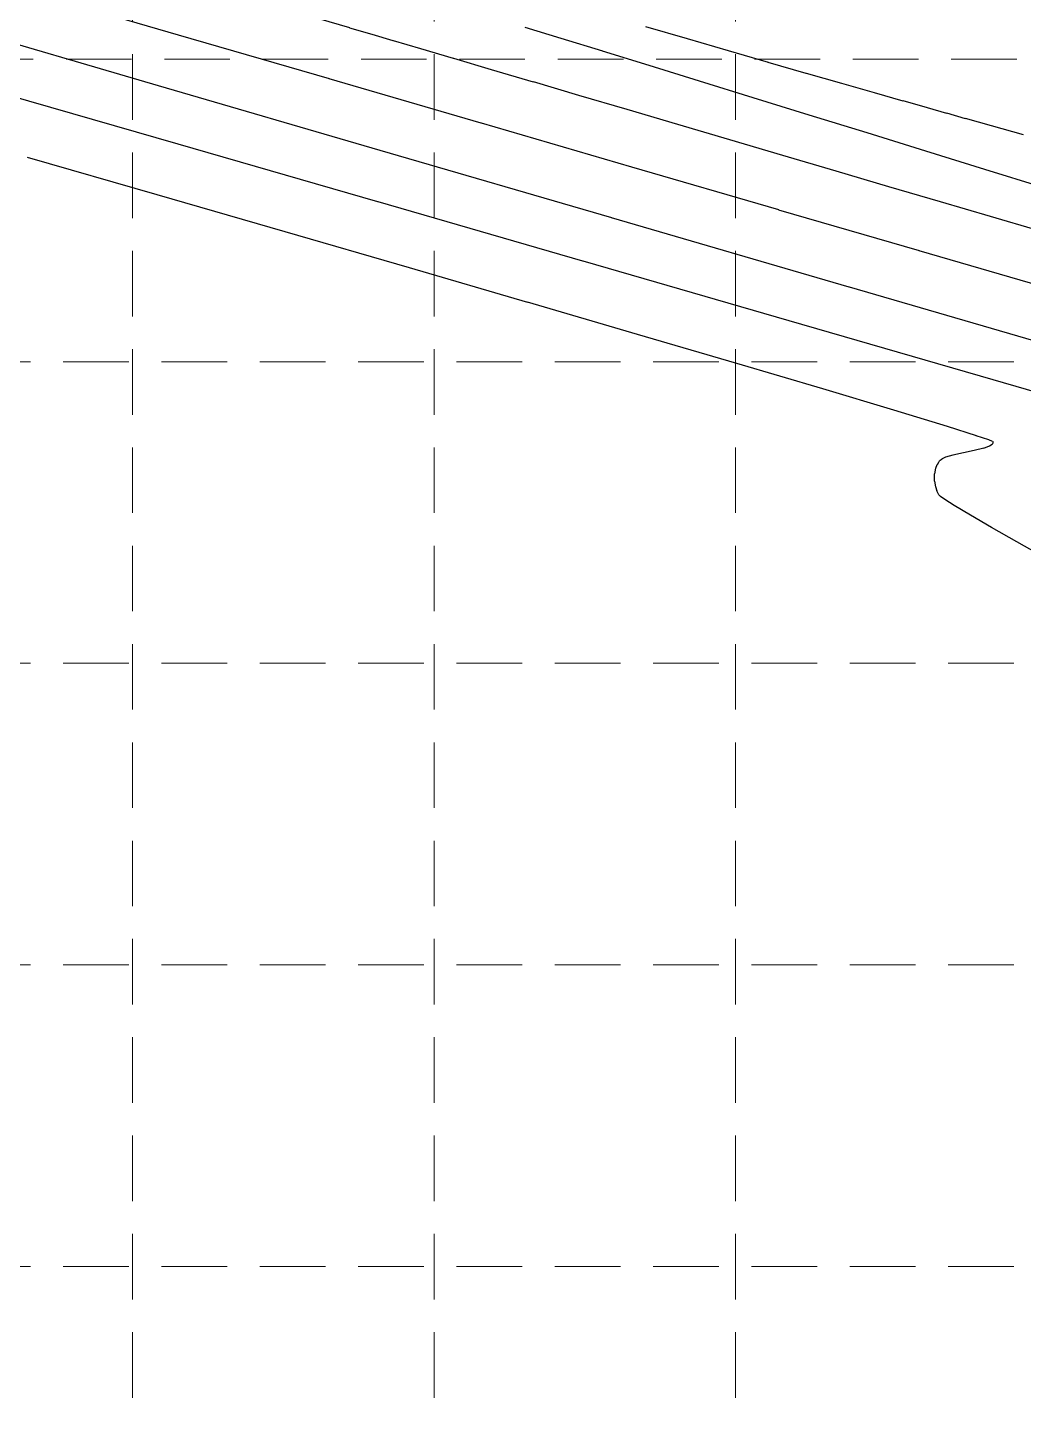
# Model space of a CAD drawing. Header units: inches. Extents: x 6967 to 7890, y 13663 to 15138.
# Drawn here: x 7558.6 to 7634.6, y 13884.1 to 13988.9 of the extents above; entities that cross this region are included whole.
import ezdxf

# ---------------------------------------------------------------- set-up
doc = ezdxf.new("R2010")
doc.units = ezdxf.units.IN
doc.header["$MEASUREMENT"] = 0
doc.linetypes.add('HIDDEN', pattern=[0.375, 0.25, -0.125])
doc.layers.add('EC', color=35, linetype='Continuous')
doc.layers.add('GRID', color=254, linetype='HIDDEN')

msp = doc.modelspace()

# ---------------------------------------------------------------- linework, layer by layer
at = {"layer": 'EC', "color": 35, "extrusion": (-0.27994, -0.960018, 0), "elevation": -15548.21}
msp.add_lwpolyline([(3351.61, 668), (3339.92, 668)], dxfattribs=at)
at = {"layer": 'EC', "color": 35}
for points, elevation in [([(7583.23, 13988.85), (7580.86, 13989.54)], 667), ([(7581.67, 13984.96), (7570.17, 13988.31)], 668), ([(7599.35, 13988.05), (7596.61, 13988.89)], 666), ([(7602.52, 13987.07), (7599.35, 13988.05)], 666), ([(7594.03, 13985.67), (7591.15, 13986.52)], 667), ([(7620.76, 13984.61), (7618.05, 13985.39)], 665), ([(7613.98, 13983.53), (7609.89, 13984.79)], 666), ([(7622.68, 13980.84), (7618.26, 13982.21)], 666), ([(7630.19, 13981.93), (7628.76, 13982.34)], 665), ([(7604.75, 13978.23), (7593.26, 13981.58)], 668), ([(7627.16, 13979.45), (7622.68, 13980.84)], 666), ([(7634.61, 13980.71), (7632.16, 13981.39)], 665), ([(7616.26, 13979.13), (7612.22, 13980.32)], 667), ([(7620.32, 13977.93), (7616.26, 13979.13)], 667), ([(7624.35, 13976.74), (7620.32, 13977.93)], 667), ([(7628.29, 13975.58), (7624.35, 13976.74)], 667), ([(7578.31, 13973.29), (7568.54, 13976.12)], 671), ([(7601.01, 13971.07), (7585.39, 13975.58)], 670), ([(7632.1, 13974.46), (7628.29, 13975.58)], 667), ([(7635.72, 13973.39), (7632.1, 13974.46)], 667), ([(7587.79, 13970.54), (7578.31, 13973.29)], 671), ([(7596.8, 13967.92), (7587.79, 13970.54)], 671), ([(7632.29, 13962.02), (7616.74, 13966.52)], 670), ([(7619.31, 13961.31), (7612.74, 13963.25)], 671), ([(7647.38, 13957.63), (7632.29, 13962.02)], 670), ([(7624.73, 13959.69), (7619.31, 13961.31)], 671), ([(7630.85, 13956.63), (7631.58, 13956.81)], 671), ([(7632.3, 13957.27), (7632.26, 13957.3)], 671), ([(7632.29, 13957.21), (7632.3, 13957.27)], 671), ([(7630.03, 13956.47), (7630.85, 13956.63)], 671), ([(7627.84, 13954.84), (7627.93, 13955.26)], 671), ([(7628.09, 13953.33), (7628.01, 13953.53)], 671), ([(7628.17, 13953.2), (7628.15, 13953.24)], 671), ([(7628.61, 13952.88), (7628.29, 13953.11)], 671), ([(7630.56, 13951.69), (7629.31, 13952.43)], 671), ([(7632.18, 13950.75), (7630.56, 13951.69)], 671), ([(7636.25, 13948.43), (7634.09, 13949.65)], 671)]:
    msp.add_lwpolyline(points, dxfattribs=dict(at, elevation=elevation))
at = {"layer": 'EC', "color": 35, "extrusion": (-0.280119, -0.959965, 0), "elevation": -15544.7}
msp.add_lwpolyline([(3348.33, 669), (3331.86, 669)], dxfattribs=at)
at = {"layer": 'EC', "color": 35, "extrusion": (0.280921, 0.959731, 0), "elevation": 15555.82}
msp.add_lwpolyline([(-3349.88, 667), (-3348.1, 667)], dxfattribs=at)
at = {"layer": 'EC', "color": 35, "extrusion": (-0.281738, -0.959491, 0), "elevation": -15558.66}
msp.add_lwpolyline([(3338.31, 667), (3336.63, 667)], dxfattribs=at)
at = {"layer": 'EC', "color": 35, "extrusion": (-0.282289, -0.959329, 0), "elevation": -15567.05}
msp.add_lwpolyline([(3350.85, 665), (3347.55, 665)], dxfattribs=at)
at = {"layer": 'EC', "color": 35, "extrusion": (-0.281956, -0.959427, 0), "elevation": -15559.42}
msp.add_lwpolyline([(3336.96, 667), (3334.78, 667)], dxfattribs=at)
at = {"layer": 'EC', "color": 35, "extrusion": (-0.282098, -0.959386, 0), "elevation": -15559.91}
msp.add_lwpolyline([(3337.27, 667), (3334.66, 667)], dxfattribs=at)
at = {"layer": 'EC', "color": 35, "extrusion": (-0.294904, -0.955527, 0), "elevation": -15607.04}
msp.add_lwpolyline([(3143.26, 666), (3139.56, 666)], dxfattribs=at)
at = {"layer": 'EC', "color": 35, "extrusion": (-0.280267, -0.959922, 0), "elevation": -15559.96}
msp.add_lwpolyline([(3386.91, 665), (3383.65, 665)], dxfattribs=at)
at = {"layer": 'EC', "color": 35, "extrusion": (-0.278556, -0.96042, 0), "elevation": -15553.9}
msp.add_lwpolyline([(3417.8, 665), (3414.63, 665)], dxfattribs=at)
at = {"layer": 'EC', "color": 35, "extrusion": (-0.277098, -0.960842, 0), "elevation": -15548.69}
msp.add_lwpolyline([(3444.41, 665), (3441.39, 665)], dxfattribs=at)
at = {"layer": 'EC', "color": 35, "extrusion": (-0.282293, -0.959328, 0), "elevation": -15560.59}
msp.add_lwpolyline([(3340.45, 667), (3337.12, 667)], dxfattribs=at)
at = {"layer": 'EC', "color": 35, "extrusion": (-0.295201, -0.955435, 0), "elevation": -15608.01}
msp.add_lwpolyline([(3142.43, 666), (3138.41, 666)], dxfattribs=at)
at = {"layer": 'EC', "color": 35, "extrusion": (-0.277011, -0.960867, 0), "elevation": -15529.91}
msp.add_lwpolyline([(3401.28, 670), (3386.09, 670)], dxfattribs=at)
at = {"layer": 'EC', "color": 35, "extrusion": (-0.280064, -0.959981, 0), "elevation": -15544.51}
msp.add_lwpolyline([(3366.81, 669), (3349.21, 669)], dxfattribs=at)
at = {"layer": 'EC', "color": 35, "extrusion": (-0.279841, -0.960046, 0), "elevation": -15547.87}
msp.add_lwpolyline([(3377.26, 668), (3365.18, 668)], dxfattribs=at)
at = {"layer": 'EC', "color": 35, "extrusion": (-0.282372, -0.959305, 0), "elevation": -15560.87}
msp.add_lwpolyline([(3342.78, 667), (3339.17, 667)], dxfattribs=at)
at = {"layer": 'EC', "color": 35, "extrusion": (-0.274798, -0.961502, 0), "elevation": -15540.4}
msp.add_lwpolyline([(3487.02, 665), (3484.44, 665)], dxfattribs=at)
at = {"layer": 'EC', "color": 35, "extrusion": (-0.282447, -0.959283, 0), "elevation": -15561.13}
msp.add_lwpolyline([(3345.41, 667), (3341.56, 667)], dxfattribs=at)
at = {"layer": 'EC', "color": 35, "extrusion": (-0.295463, -0.955354, 0), "elevation": -15608.87}
msp.add_lwpolyline([(3146.92, 666), (3142.44, 666)], dxfattribs=at)
at = {"layer": 'EC', "color": 35, "extrusion": (-0.273919, -0.961753, 0), "elevation": -15537.21}
msp.add_lwpolyline([(3503.5, 665), (3501.22, 665)], dxfattribs=at)
at = {"layer": 'EC', "color": 35, "extrusion": (-0.27323, -0.961949, 0), "elevation": -15534.7}
msp.add_lwpolyline([(3516.55, 665), (3514.62, 665)], dxfattribs=at)
at = {"layer": 'EC', "color": 35, "extrusion": (-0.282522, -0.959261, 0), "elevation": -15561.39}
msp.add_lwpolyline([(3348.21, 667), (3344.19, 667)], dxfattribs=at)
at = {"layer": 'EC', "color": 35, "extrusion": (-0.272793, -0.962073, 0), "elevation": -15533.1}
msp.add_lwpolyline([(3525.14, 665), (3523.61, 665)], dxfattribs=at)
at = {"layer": 'EC', "color": 35, "extrusion": (-0.267989, -0.963422, 0), "elevation": -15515.31}
msp.add_lwpolyline([(3606.13, 665), (3604.09, 665)], dxfattribs=at)
at = {"layer": 'EC', "color": 35, "extrusion": (-0.2826, -0.959238, 0), "elevation": -15561.66}
msp.add_lwpolyline([(3351.09, 667), (3346.95, 667)], dxfattribs=at)
at = {"layer": 'EC', "color": 35, "extrusion": (0.277221, 0.960806, 0), "elevation": 15530.66}
msp.add_lwpolyline([(-3413.75, 670), (-3397.88, 670)], dxfattribs=at)
at = {"layer": 'EC', "color": 35, "extrusion": (0.27779, 0.960642, 0), "elevation": 15528.51}
msp.add_lwpolyline([(-3388.23, 671), (-3377.93, 671)], dxfattribs=at)
at = {"layer": 'EC', "color": 35, "extrusion": (-0.280023, -0.959993, 0), "elevation": -15544.36}
msp.add_lwpolyline([(3385.88, 669), (3367.48, 669)], dxfattribs=at)
at = {"layer": 'EC', "color": 35, "extrusion": (-0.295278, -0.955411, 0), "elevation": -15608.26}
msp.add_lwpolyline([(3163.97, 666), (3159.25, 666)], dxfattribs=at)
at = {"layer": 'EC', "color": 35, "extrusion": (-0.279784, -0.960063, 0), "elevation": -15547.67}
msp.add_lwpolyline([(3401.82, 668), (3390.15, 668)], dxfattribs=at)
at = {"layer": 'EC', "color": 35, "extrusion": (-0.295074, -0.955474, 0), "elevation": -15607.59}
msp.add_lwpolyline([(3171.96, 666), (3167.29, 666)], dxfattribs=at)
at = {"layer": 'EC', "color": 35, "extrusion": (-0.279768, -0.960068, 0), "elevation": -15547.61}
msp.add_lwpolyline([(3413.25, 668), (3402.09, 668)], dxfattribs=at)
at = {"layer": 'EC', "color": 35, "extrusion": (-0.27999, -0.960003, 0), "elevation": -15544.25}
msp.add_lwpolyline([(3405.28, 669), (3386.41, 669)], dxfattribs=at)
at = {"layer": 'EC', "color": 35, "extrusion": (-0.279759, -0.96007, 0), "elevation": -15547.58}
msp.add_lwpolyline([(3423.85, 668), (3413.38, 668)], dxfattribs=at)
at = {"layer": 'EC', "color": 35, "extrusion": (-0.277831, -0.96063, 0), "elevation": -15532.82}
msp.add_lwpolyline([(3436.54, 670), (3420.17, 670)], dxfattribs=at)
at = {"layer": 'EC', "color": 35, "extrusion": (-0.279965, -0.96001, 0), "elevation": -15544.16}
msp.add_lwpolyline([(3424.72, 669), (3405.7, 669)], dxfattribs=at)
at = {"layer": 'EC', "color": 35, "extrusion": (-0.280356, -0.959896, 0), "elevation": -15537.56}
msp.add_lwpolyline([(3384.87, 671), (3376.14, 671)], dxfattribs=at)
at = {"layer": 'EC', "color": 35, "extrusion": (-0.28162, -0.959526, 0), "elevation": -15542}
msp.add_lwpolyline([(3372.29, 671), (3364.41, 671)], dxfattribs=at)
at = {"layer": 'EC', "color": 35, "extrusion": (0.291555, 0.956554, 0), "elevation": 15576.22}
msp.add_lwpolyline([(-3227.72, 671), (-3223.45, 671)], dxfattribs=at)
at = {"layer": 'EC', "color": 35, "extrusion": (-0.301728, -0.953394, 0), "elevation": -15609.72}
msp.add_lwpolyline([(3063.92, 671), (3061.62, 671)], dxfattribs=at)
at = {"layer": 'EC', "color": 35, "extrusion": (-0.323352, -0.946279, 0), "elevation": -15675.42}
msp.add_lwpolyline([(2708.81, 671), (2707.8, 671)], dxfattribs=at)
at = {"layer": 'EC', "color": 35, "extrusion": (0.343468, -0.939164, 0), "elevation": -10486.53}
msp.add_lwpolyline([(11961.02, 671), (11961.49, 671)], dxfattribs=at)
at = {"layer": 'EC', "color": 35, "extrusion": (0.382219, 0.924072, 0), "elevation": 15814.74}
msp.add_lwpolyline([(-1718.01, 671), (-1717.7, 671)], dxfattribs=at)
at = {"layer": 'EC', "color": 35, "extrusion": (0.563337, -0.826227, 0), "elevation": -7232.22}
msp.add_lwpolyline([(14168.26, 671), (14168.51, 671)], dxfattribs=at)
at = {"layer": 'EC', "color": 35, "extrusion": (0.855206, -0.518289, 0), "elevation": -706.68}
msp.add_lwpolyline([(15891.9, 671), (15892.02, 671)], dxfattribs=at)
at = {"layer": 'EC', "color": 35, "extrusion": (0.87409, -0.485764, 0), "elevation": -111.51}
msp.add_lwpolyline([(15903.84, 671), (15904.05, 671)], dxfattribs=at)
at = {"layer": 'EC', "color": 35, "extrusion": (0.827748, -0.5611, 0), "elevation": -1516.38}
msp.add_lwpolyline([(15831.99, 671), (15832.09, 671)], dxfattribs=at)
at = {"layer": 'EC', "color": 35, "extrusion": (0.753653, -0.657272, 0), "elevation": -3423.76}
msp.add_lwpolyline([(15531.66, 671), (15531.73, 671)], dxfattribs=at)
at = {"layer": 'EC', "color": 35, "extrusion": (0.600045, -0.799966, 0), "elevation": -6586.93}
msp.add_lwpolyline([(14476.5, 671), (14476.68, 671)], dxfattribs=at)
at = {"layer": 'EC', "color": 35, "extrusion": (0.422748, -0.906247, 0), "elevation": -9422.69}
msp.add_lwpolyline([(12813.08, 671), (12813.41, 671)], dxfattribs=at)
at = {"layer": 'EC', "color": 35, "extrusion": (0.290241, -0.956954, 0), "elevation": -11141.21}
msp.add_lwpolyline([(11350.95, 671), (11351.51, 671)], dxfattribs=at)
at = {"layer": 'EC', "color": 35, "extrusion": (0.215675, -0.976465, 0), "elevation": -11982.4}
msp.add_lwpolyline([(10459.7, 671), (10460.52, 671)], dxfattribs=at)
at = {"layer": 'EC', "color": 35, "extrusion": (0.999896, -0.014388, 0), "elevation": 7426.26}
msp.add_lwpolyline([(14062.59, 671), (14063.15, 671)], dxfattribs=at)
at = {"layer": 'EC', "color": 35, "extrusion": (0.931535, -0.363651, 0), "elevation": 2030.83}
msp.add_lwpolyline([(15773.72, 671), (15774.04, 671)], dxfattribs=at)
at = {"layer": 'EC', "color": 35, "extrusion": (0.986264, 0.165174, 0), "elevation": 9827.95}
msp.add_lwpolyline([(12502.24, 671), (12502.69, 671)], dxfattribs=at)
at = {"layer": 'EC', "color": 35, "extrusion": (0.952158, 0.305607, 0), "elevation": 11527.37}
msp.add_lwpolyline([(10954.78, 671), (10955.11, 671)], dxfattribs=at)
at = {"layer": 'EC', "color": 35, "extrusion": (0.880956, 0.473199, 0), "elevation": 13322.71}
msp.add_lwpolyline([(8682.55, 671), (8682.66, 671)], dxfattribs=at)
at = {"layer": 'EC', "color": 35, "extrusion": (-0.648842, -0.760924, 0), "elevation": -15566.8}
msp.add_lwpolyline([(-3248.81, 671), (-3248.96, 671)], dxfattribs=at)
at = {"layer": 'EC', "color": 35, "extrusion": (-0.535084, -0.844799, 0), "elevation": -15869.32}
msp.add_lwpolyline([(-1020.49, 671), (-1021.32, 671)], dxfattribs=at)
at = {"layer": 'EC', "color": 35, "extrusion": (-0.496407, -0.86809, 0), "elevation": -15899.17}
msp.add_lwpolyline([(-297.63, 671), (-299.83, 671)], dxfattribs=at)
at = {"layer": 'GRID', "color": 252, "linetype": 'HIDDEN', "lineweight": 0, "ltscale": 20}
for p, q in [((7566.65, 13779.35), (7566.65, 15113.57)), ((7589.65, 13779.35), (7589.65, 15113.57)), ((7612.65, 13779.35), (7612.65, 15113.57)), ((6991.59, 13986.46), (7865.68, 13986.46)), ((6991.37, 13963.38), (7865.46, 13963.38)), ((6991.37, 13940.38), (7865.46, 13940.38)), ((6991.37, 13917.37), (7865.46, 13917.37)), ((6991.37, 13894.37), (7865.46, 13894.37))]:
    msp.add_line(p, q, dxfattribs=at)

doc.saveas('drawing.dxf')
